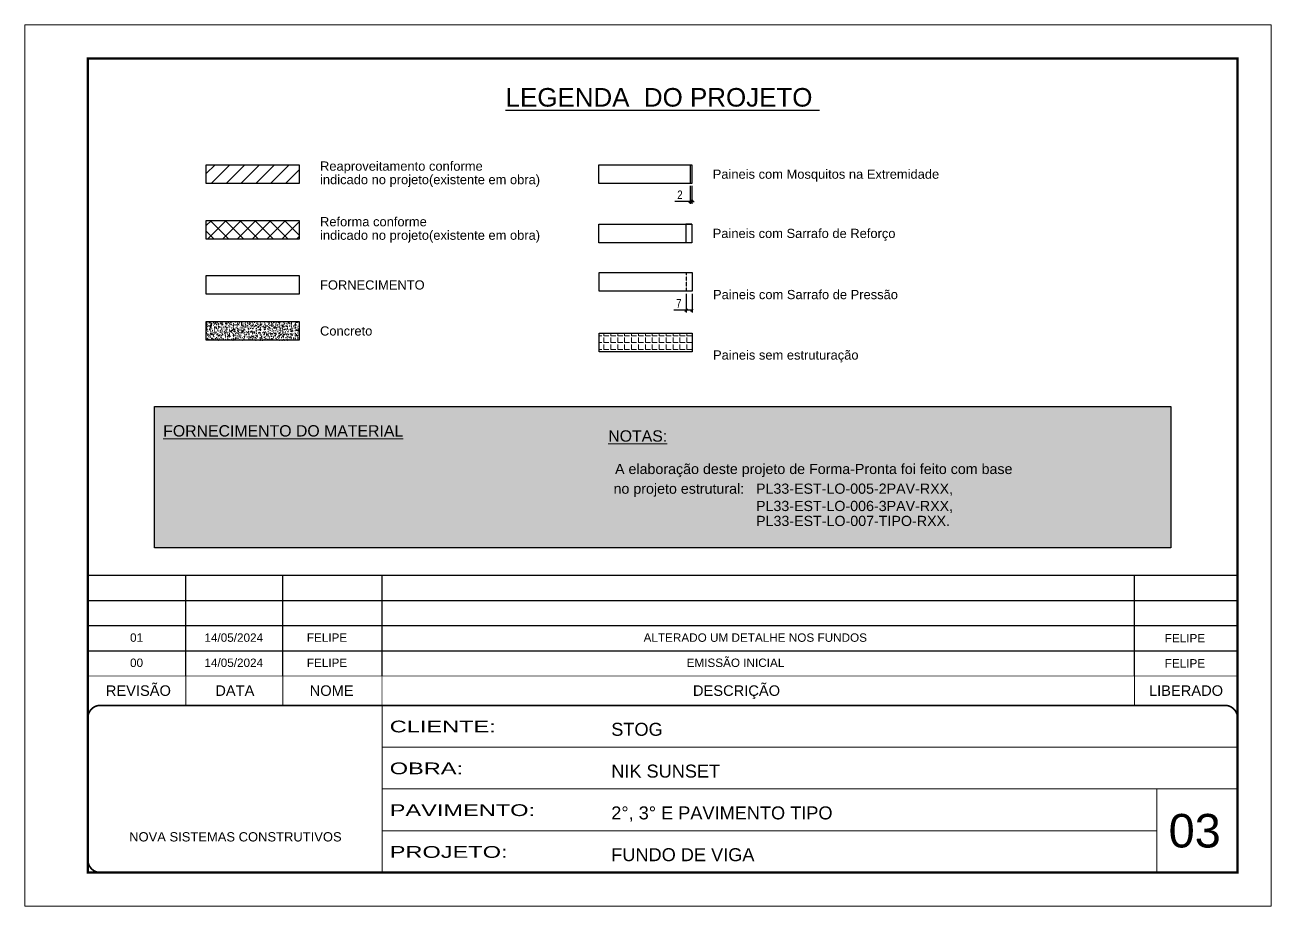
# Model space of a CAD drawing. Header units: millimetres. Extents: x 2437 to 8691, y -1523 to 4121.
# Drawn here: x 5607 to 7092, y 3071 to 4121 of the extents above; entities that cross this region are included whole.
import ezdxf
from ezdxf.enums import TextEntityAlignment as Align

# ---------------------------------------------------------------- set-up
doc = ezdxf.new("R2010")
doc.units = ezdxf.units.MM
for name, pattern in [('CONTINUO', [0]), ('DASHED', [0.75, 0.5, -0.25]), ('HIDDEN', [0.375, 0.25, -0.125])]:
    doc.linetypes.add(name, pattern=pattern)
for name, color, linetype, lineweight in [('CARIMBO', 255, 'Continuous', 9), ('Folhas', 255, 'Continuous', 9), ('Hachura', 251, 'Continuous', 9), ('REAPROVEITAMENTO', 251, 'Continuous', 9), ('SARRAFO DE PRESSAO', 251, 'DASHED', 9)]:
    doc.layers.add(name, color=color, linetype=linetype, lineweight=lineweight)
for name, color, linetype in [('COTA', 241, 'Continuous'), ('Painéis', 200, 'Continuous'), ('SARR_2.2x7', 40, 'Continuous')]:
    doc.layers.add(name, color=color, linetype=linetype)
doc.layers.add('Demarcação 2', color=7, linetype='Continuous', lineweight=9, true_color=0xe0e0e0)
doc.styles.add('ARIAL', font='arial.ttf')
doc.styles.add('COTA TECNICA', font='techl___.ttf', dxfattribs={"height": 10})
doc.styles.add('Tecnologia', font='')
doc.styles.get('Tecnologia').set_extended_font_data('Forgotten Futurist')
doc.dimstyles.new('PAINEL', dxfattribs={"dimtxt": 10, "dimasz": 3, "dimexe": 3, "dimexo": 3, "dimgap": 3, "dimtad": 1, "dimdec": 1, "dimzin": 12, "dimdsep": 46, "dimtxsty": 'COTA TECNICA', "dimblk1": 'OBLIQUE', "dimblk2": 'OBLIQUE', "dimsah": 1, "dimcen": 0.9, "dimclrd": 4, "dimclre": 4, "dimclrt": 240, "dimadec": 1, "dimazin": 3, "dimtfac": 1, "dimtdec": 1, "dimtmove": 0, "dimatfit": 3, "dimfxl": 1, "dimtolj": 1, "dimtzin": 12, "dimarcsym": 0})

# ---------------------------------------------------------------- blocks, each defined once
blk = doc.blocks.new('9999999999')
at = {"color": 30, "linetype": 'CONTINUO'}
for p, q in [((98564.6, 34230.2), (98564.6, 34429.4)), ((98564.6, 34379.6), (99584, 34379.6)), ((98564.6, 34329.8), (99488, 34329.8)), ((99584, 34329.8), (99488, 34329.8)), ((99488, 34329.8), (99488, 34230.2)), ((98564.6, 34280), (99488, 34280))]:
    blk.add_line(p, q, dxfattribs=at)
at = {"color": 30, "linetype": 'CONTINUO', "const_width": 2}
blk.add_lwpolyline([(99584, 34230.2), (99584, 34414.4, 0.414214), (99569, 34429.4), (98229, 34429.4, 0.414214), (98214, 34414.4), (98214, 34245.2, 0.414214), (98229, 34230.2), (99584, 34230.2)], format="xyb", dxfattribs=at)
at = {"layer": 'Folhas'}
blk.add_lwpolyline([(98139, 34190.2), (99624, 34190.2), (99624, 35240.2), (98139, 35240.2)], close=True, dxfattribs=at)
at = {"layer": 'Folhas', "color": 30, "const_width": 3}
blk.add_lwpolyline([(98214, 34230.2), (99584, 34230.2), (99584, 35200.2), (98214, 35200.2)], close=True, dxfattribs=at)
at = {"color": 7, "linetype": 'Continuous', "ltscale": 5, "style": 'ARIAL'}
for s, height, p in [('STOG', 15.48, (98837.7, 34393.1)), ('NIK SUNSET', 15.48, (98837.7, 34343.3)), ('2°, 3° E PAVIMENTO TIPO', 15.483, (98837.7, 34293.5)), ('NOVA SISTEMAS CONSTRUTIVOS', 11.059, (98263.2, 34267.2)), ('FUNDO DE VIGA', 15.483, (98837.7, 34243.7))]:
    blk.add_text(s, height=height, dxfattribs=at).set_placement(p)
at = {"layer": 'Folhas', "color": 7, "style": 'Tecnologia', "width": 1.5}
for s, p in [('CLIENTE:', (98573.7, 34397.2)), ('OBRA:', (98573.7, 34347.3)), ('PAVIMENTO:', (98573.7, 34297.5)), ('PROJETO:', (98573.7, 34247.7))]:
    blk.add_text(s, height=14, dxfattribs=at).set_placement(p)
blk = doc.blocks.new('_Oblique')
at = {"color": 0, "linetype": 'ByBlock', "lineweight": -2}
blk.add_line((-0.5, -0.5), (0.5, 0.5), dxfattribs=at)
blk = doc.blocks.new('*D8')
at = {"layer": 'COTA', "color": 4, "lineweight": -2, "transparency": 16777216}
for p, q in [((6400, 3928.9), (6400, 3907.5)), ((6402, 3928.9), (6402, 3907.5)), ((6400, 3910.5), (6381.9, 3910.5)), ((6402, 3910.5), (6400, 3910.5)), ((6402, 3910.5), (6405, 3910.5))]:
    blk.add_line(p, q, dxfattribs=at)
at = {"layer": 'Defpoints', "color": 0, "transparency": 16777216}
for p in [(6400, 3931.9), (6402, 3931.9), (6400, 3910.5)]:
    blk.add_point(p, dxfattribs=at)
at = {"layer": 'COTA', "color": 4, "lineweight": -2, "transparency": 16777216, "xscale": 3, "yscale": 3, "zscale": 3}
blk.add_blockref('_Oblique', (6400, 3910.5), dxfattribs=at)
at = {"layer": 'COTA', "color": 4, "lineweight": -2, "transparency": 16777216, "xscale": 3, "yscale": 3, "zscale": 3, "rotation": 180}
blk.add_blockref('_Oblique', (6402, 3910.5), dxfattribs=at)
at = {"layer": 'COTA', "color": 240, "transparency": 16777216, "insert": (6387.9, 3918.5), "char_height": 10, "attachment_point": 5, "style": 'COTA TECNICA'}
blk.add_mtext('\\A1;2', dxfattribs=at)
blk = doc.blocks.new('*D9')
at = {"layer": 'COTA', "color": 4, "lineweight": -2, "transparency": 16777216}
for p, q in [((6395.3, 3800.5), (6395.3, 3778)), ((6402.3, 3800.5), (6402.3, 3778)), ((6395.3, 3781), (6380.6, 3781)), ((6402.3, 3781), (6395.3, 3781))]:
    blk.add_line(p, q, dxfattribs=at)
at = {"layer": 'Defpoints', "color": 0, "transparency": 16777216}
for p in [(6395.3, 3803.5), (6402.3, 3803.5), (6395.3, 3781)]:
    blk.add_point(p, dxfattribs=at)
at = {"layer": 'COTA', "color": 4, "lineweight": -2, "transparency": 16777216, "xscale": 3, "yscale": 3, "zscale": 3, "rotation": 180}
blk.add_blockref('_Oblique', (6395.3, 3781), dxfattribs=at)
at = {"layer": 'COTA', "color": 4, "lineweight": -2, "transparency": 16777216, "xscale": 3, "yscale": 3, "zscale": 3}
blk.add_blockref('_Oblique', (6402.3, 3781), dxfattribs=at)
at = {"layer": 'COTA', "color": 240, "transparency": 16777216, "insert": (6386.5, 3789.1), "char_height": 10, "attachment_point": 5, "style": 'COTA TECNICA'}
blk.add_mtext('\\A1;7', dxfattribs=at)

msp = doc.modelspace()

# ---------------------------------------------------------------- hatches: boundary and pattern name
at = {"layer": 'COTA', "linetype": 'Continuous', "ltscale": 200}
h = msp.add_hatch(dxfattribs=at)
h.set_pattern_fill('AR-CONC', color=256, scale=0.9)
h.set_pattern_definition([(50, (-97999.312, -31089.266), (6.45534164, -0.56476921), [0.675, -7.425]), (355, (-97999.312, -31089.266), (-1.248762, 6.7697292), [0.54, -5.94]), (100.4514445, (-97998.774, -31089.313), (5.20657962, 6.20495992), [0.57366173, -6.310279]), (46.1842, (-97999.312, -31087.466), (9.605172, -1.4896735), [1.0125, -11.1375]), (96.6356355, (-97998.512, -31087.59), (8.4119575, 8.7670674), [0.8604931, -9.4654238]), (351.184164, (-97999.312, -31087.466), (8.4119575, 8.7670674), [0.81, -8.91]), (21, (-97998.412, -31087.916), (5.37216347, -3.62357002), [0.675, -7.425]), (326, (-97998.412, -31087.916), (2.189838, 6.5263504), [0.54, -5.94]), (71.451445, (-97997.9644, -31088.218), (7.5620014, 2.90278038), [0.5736617, -6.310279]), (37.5, (-97999.312, -31089.2658), (0.1094387, 2.996044684), [0, -5.868, 0, -6.03, 0, -5.9625]), (7.5, (-97999.312, -31089.2658), (2.36762584, 3.54970541), [0, -3.438, 0, -5.733, 0, -2.2725]), (327.5, (-98001.319, -31089.2658), (4.804401926, -0.202993846), [0, -2.25, 0, -7.02, 0, -9.315]), (317.5, (-98002.219, -31089.266), (5.24867552, 0.90094484), [0, -2.925, 0, -4.662, 0, -6.615])])
h.paths.add_polyline_path([(5934, 3745.06), (5934, 3767.32), (5823.43, 3767.32), (5823.43, 3745.06)])
at = {"layer": 'Demarcação 2'}
h = msp.add_hatch(color=8, dxfattribs=at)
h.set_gradient(color1=(112, 112, 112), one_color=1, tint=1, name='SPHERICAL')
h.paths.add_polyline_path([(5761.76, 3666.24), (6973.02, 3666.24), (6973.02, 3497.91), (5761.76, 3497.91)])
at = {"layer": 'Hachura'}
h = msp.add_hatch(dxfattribs=at)
h.set_pattern_fill('ANGLE', color=256, scale=30)
h.set_pattern_definition([(0, (-97999.312, -31089.266), (0, 8.25), [6, -2.25]), (90, (-97999.312, -31089.266), (-8.25, 5e-16), [6, -2.25])])
h.paths.add_polyline_path([(6402.34, 3731.45), (6402.34, 3753.7), (6291.77, 3753.7), (6291.77, 3731.45)])
at = {"layer": 'REAPROVEITAMENTO'}
h = msp.add_hatch(dxfattribs=at)
h.set_pattern_fill('ANSI31', color=256, scale=100, style=0)
h.set_pattern_definition([(45, (6873.713, 7132.947), (-8.838835, 8.838835), [])])
h.paths.add_polyline_path([(5823.43, 3954.16), (5823.43, 3931.91), (5934, 3931.91), (5934, 3954.16)])
h = msp.add_hatch(dxfattribs=at)
h.set_pattern_fill('ANSI37', color=256, scale=100, style=0)
h.set_pattern_definition([(45, (-94032.304, -30884.79), (-8.8388348, 8.8388348), []), (135, (-94032.304, -30884.79), (-8.8388348, -8.8388348), [])])
h.paths.add_polyline_path([(5823.43, 3887.92), (5823.43, 3865.67), (5934, 3865.67), (5934, 3887.92)])

# ---------------------------------------------------------------- linework, layer by layer
at = {"color": 30}
for p, q in [((5682.34, 3465.08), (7052.34, 3465.08)), ((5799.1, 3345.08), (5799.1, 3465.08)), ((5914.76, 3345.08), (5914.76, 3465.08)), ((6032.92, 3345.08), (6032.92, 3465.08)), ((6929.68, 3345.08), (6929.68, 3465.08)), ((5682.34, 3435.08), (7052.34, 3435.08)), ((5682.34, 3405.08), (7052.34, 3405.08)), ((5682.34, 3375.08), (7052.34, 3375.08))]:
    msp.add_line(p, q, dxfattribs=at)
msp.add_lwpolyline([(5761.76, 3666.24), (6973.02, 3666.24), (6973.02, 3497.91), (5761.76, 3497.91)], close=True, dxfattribs=at)
at = {"color": 30, "const_width": 1}
for points in [[(5682.34, 3345.08), (7052.34, 3345.08)], [(5799.1, 3345.08), (5799.1, 3310.08)], [(5914.76, 3345.08), (5914.76, 3310.08)], [(6032.92, 3345.08), (6032.92, 3310.08)], [(6929.68, 3345.08), (6929.68, 3310.08)]]:
    msp.add_lwpolyline(points, dxfattribs=at)
at = {"layer": 'COTA', "linetype": 'Continuous', "ltscale": 200}
msp.add_lwpolyline([(5823.43, 3767.32), (5934, 3767.32), (5934, 3745.06), (5823.43, 3745.06)], close=True, dxfattribs=at)
at = {"layer": 'Painéis', "linetype": 'Continuous'}
msp.add_line((6399.97, 3954.16), (6399.97, 3931.91), dxfattribs=at)
for points in [[(5823.43, 3954.16), (5934, 3954.16), (5934, 3931.91), (5823.43, 3931.91)], [(6291.4, 3954.16), (6401.97, 3954.16), (6401.97, 3931.91), (6291.4, 3931.91)], [(5823.43, 3887.92), (5934, 3887.92), (5934, 3865.67), (5823.43, 3865.67)], [(6291.4, 3883.56), (6401.97, 3883.56), (6401.97, 3861.31), (6291.4, 3861.31)], [(5823.43, 3822.12), (5934, 3822.12), (5934, 3799.87), (5823.43, 3799.87)], [(6291.77, 3825.73), (6402.34, 3825.73), (6402.34, 3803.48), (6291.77, 3803.48)], [(6291.77, 3753.7), (6402.34, 3753.7), (6402.34, 3731.45), (6291.77, 3731.45)]]:
    msp.add_lwpolyline(points, close=True, dxfattribs=at)
at = {"layer": 'SARR_2.2x7', "linetype": 'Continuous'}
for p, q in [((6401.97, 3883.56), (6394.97, 3883.56)), ((6401.97, 3861.31), (6394.97, 3861.31))]:
    msp.add_line(p, q, dxfattribs=at)
at = {"layer": 'SARR_2.2x7'}
for p, q in [((6394.97, 3883.56), (6394.97, 3861.31)), ((6401.97, 3883.56), (6401.97, 3861.31))]:
    msp.add_line(p, q, dxfattribs=at)
at = {"layer": 'SARR_2.2x7', "linetype": 'HIDDEN'}
msp.add_line((6395.34, 3825.73), (6395.34, 3803.48), dxfattribs=at)

# ---------------------------------------------------------------- block references
at = {"layer": 'SARRAFO DE PRESSAO', "color": 6, "linetype": 'ByBlock'}
msp.add_blockref('9999999999', (-92531.64, -31119.37), dxfattribs=at)

# ---------------------------------------------------------------- texts
at = {"color": 0, "linetype": 'Continuous', "ltscale": 5, "style": 'ARIAL'}
msp.add_text('%%ULEGENDA  DO PROJETO ', height=22.1184, dxfattribs=at).set_placement((6367.25, 4023.51), align=Align.CENTER)
at = {"style": 'ARIAL'}
for s, p in [('REVISÃO', (5742.52, 3327.58)), ('DATA', (5857.5, 3327.58)), ('NOME', (5972.85, 3327.58)), ('DESCRIÇÃO', (6455.3, 3327.58)), ('LIBERADO', (6990.98, 3327.58))]:
    msp.add_text(s, height=12.5, dxfattribs=at).set_placement(p, align=Align.MIDDLE_CENTER)
at = {"layer": 'CARIMBO', "style": 'ARIAL'}
for s, p in [('Reaproveitamento conforme ', (5959, 3952.61)), ('indicado no projeto(existente em obra)', (5959, 3936.52)), ('Paineis com Mosquitos na Extremidade', (6426.97, 3943.03)), ('Reforma conforme ', (5959, 3886.38)), ('indicado no projeto(existente em obra)', (5959, 3870.29)), ('Paineis com Sarrafo de Reforço', (6426.97, 3872.43)), ('FORNECIMENTO', (5959, 3810.99)), ('Paineis com Sarrafo de Pressão', (6427.34, 3799.54)), ('Concreto', (5959, 3756.19)), ('Paineis sem estruturação', (6427.34, 3727.51))]:
    msp.add_text(s, height=11, dxfattribs=at).set_placement(p, align=Align.MIDDLE_LEFT)
at = {"layer": 'CARIMBO', "color": 5, "style": 'ARIAL'}
for s, height, p in [('%%UFORNECIMENTO DO MATERIAL', 13.5, (5772.11, 3630.37)), ('%%UNOTAS:', 13.5, (6302.5, 3624.26)), ('  A elaboração deste projeto de Forma-Pronta foi feito com base', 12.15, (6301.15, 3585.65)), ('  no projeto estrutural:', 12.15, (6299.33, 3562.16))]:
    msp.add_text(s, height=height, dxfattribs=at).set_placement(p)
at = {"layer": 'CARIMBO', "color": 1, "style": 'ARIAL'}
for s, p in [('PL33-EST-LO-005-2PAV-RXX,', (6478.55, 3562.16)), ('PL33-EST-LO-006-3PAV-RXX,', (6478.55, 3541.54)), ('PL33-EST-LO-007-TIPO-RXX.', (6478.66, 3523.72))]:
    msp.add_text(s, height=12.15, dxfattribs=at).set_placement(p)
at = {"layer": 'CARIMBO', "style": 'ARIAL'}
for s, p in [('01', (5732.6, 3385.76)), ('14/05/2024', (5821.25, 3385.76)), ('FELIPE', (5943.28, 3385.76)), ('ALTERADO UM DETALHE NOS FUNDOS', (6344.57, 3385.76)), ('00', (5732.6, 3355.76)), ('14/05/2024', (5821.25, 3355.76)), ('FELIPE', (5943.28, 3355.76)), ('EMISSÃO INICIAL', (6395.84, 3355.76))]:
    msp.add_text(s, height=10, dxfattribs=at).set_placement(p)
at = {"layer": 'CARIMBO', "color": 7, "style": 'ARIAL'}
msp.add_text('03', height=40, dxfattribs=at).set_placement((6970.25, 3140.64))
at = {"layer": 'CARIMBO', "style": 'ARIAL'}
for p in [(6989.69, 3390.08), (6989.69, 3360.08)]:
    msp.add_attdef('FELIPE', text='', height=10, dxfattribs=at).set_placement(p, align=Align.MIDDLE_CENTER)

# ---------------------------------------------------------------- dimensions: what is measured, and where the dimension line sits
at = {"layer": 'COTA'}
for base, p1, p2, picture, middle in [((6399.97, 3910.49), (6401.97, 3931.91), (6399.97, 3931.91), '*D8', (6387.92, 3918.49)), ((6395.34, 3780.99), (6402.34, 3803.48), (6395.34, 3803.48), '*D9', (6386.47, 3789.07))]:
    dim = msp.add_linear_dim(base=base, p1=p1, p2=p2, dimstyle='PAINEL', dxfattribs=at)
    dim.commit()
    dim.dimension.update_dxf_attribs({"geometry": picture, "text_midpoint": middle})

doc.saveas('drawing.dxf')
